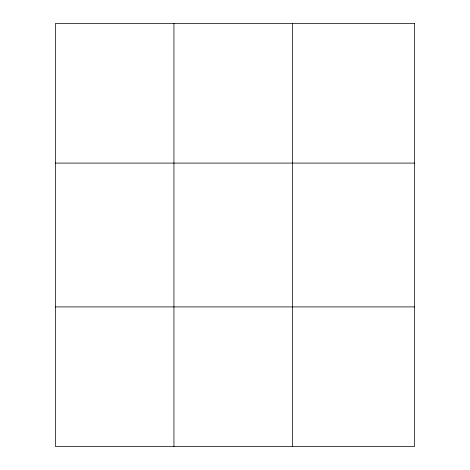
<?xml version="1.0" encoding="UTF-8"?>
<svg xmlns="http://www.w3.org/2000/svg" width="470" height="470" viewBox="0 0 470 470"><rect width="100%" height="100%" fill="white"/><g stroke="black" fill="none" stroke-linecap="round" stroke-linejoin="round"><path stroke-width="0.7" d="M173.941 23.5L173.941 446.5M292.463 23.5L292.463 446.5M55.419 163.09L414.581 163.09M55.419 306.91L414.581 306.91M414.581 23.5L414.581 446.5L55.419 446.5L55.419 23.5L414.581 23.5"/></g></svg>
